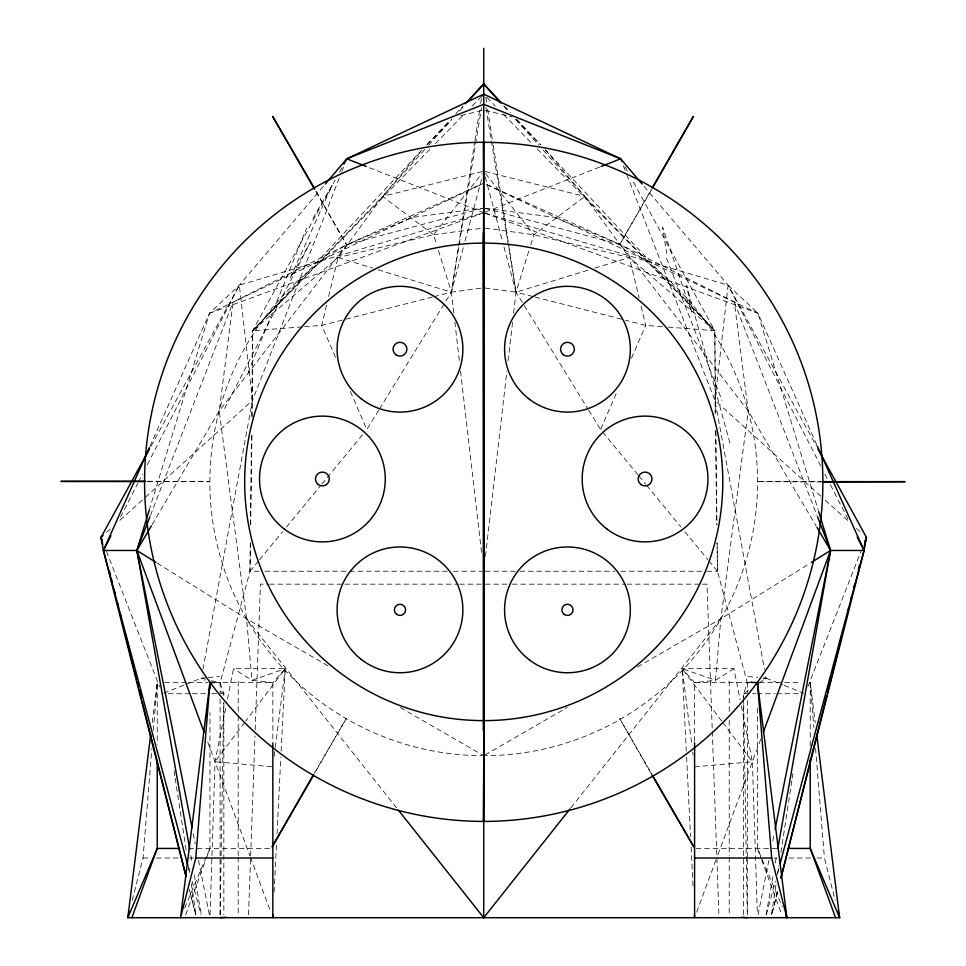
<?xml version="1.0" encoding="UTF-8"?>
<svg xmlns="http://www.w3.org/2000/svg" width="966" height="966" viewBox="0 0 966 966"><rect width="100%" height="100%" fill="white"/><g stroke="black" fill="none" stroke-linecap="round" stroke-linejoin="round"><path stroke-width="0.72" stroke-dasharray="4.83 3.62" d="M743.591 914.693L743.603 699.734L747.286 914.693M748.336 690.448L743.603 693.721L743.603 698.225L743.603 693.721L747.334 682.841L717.46 571.244L717.038 542.783M220.284 691.258L223.846 693.721L223.786 696.727L223.846 693.721L220.103 682.841L249.989 571.244L250.291 542.687M250.496 524.647L251.498 432.949M251.679 416.406L252.621 330.722L335.214 179.966M259.033 571.244L249.989 571.244L250.399 542.783M250.665 524.804L252.017 431.923M252.235 416.938L252.621 330.722L421.816 150.08M220.151 914.693L223.689 702.741M210.057 914.705L215.032 761.739L225.887 707.076M248.528 914.693L254.976 735.911M255.193 729.898L260.446 584.164L267.98 584.164M274.115 892.198L276.578 842.69M277.025 833.694L280.828 757.175M281.13 751.174L285.236 668.665L233.506 668.665L227.348 699.686M132.257 900.24L143.028 858.025L151.879 748.493M153.34 730.489L157.229 682.479L157.229 744.339M816.813 444.879L757.912 313.25L485.065 183.866L620.643 244.712L734.353 302.092L748.227 410.985L720.865 618.783L715.468 680.293L694.59 682.6L682.201 668.665L733.931 668.665L740.089 699.686M485.451 556.319L506.884 371.282M508.092 360.825L512.596 322.028M513.622 313.081L516.049 292.179L528.97 250.544M152.193 722.677L157.229 682.479M274.163 756.426L275.093 748.988M275.286 747.503L285.236 668.665L251.969 680.293L233.506 668.665M483.725 183.226L346.794 244.712L233.084 302.092L219.21 410.985L246.571 618.783L251.969 680.293L272.847 682.6L285.236 668.665L245.63 721.167M771.423 914.73L776.398 882.103M777.533 874.689L778.886 865.79M780.926 852.435L791.999 779.755M792.229 778.27L793.134 772.341M453.815 313.081L451.388 292.179L474.717 141.978M474.946 140.493L479.788 109.267M480.718 103.314L481.636 97.373M379.493 408.992L451.388 292.179L481.527 107.552M766.11 914.742L773.186 874.761M775.287 862.916L776.592 855.502M202.969 669.293L252.476 400.455L341.312 172.854M758.068 914.754L768.924 860.187M772.74 841.012L773.923 835.107M326.58 305.171L321.726 325.385L335.975 358.265M328.669 296.514L338.04 257.524L382.596 196.436L421.961 150.068M433.903 296.659L451.388 292.179L463.463 247.006M465.02 241.174L481.768 178.505M766.376 914.79L775.36 881.27M777.702 872.527L778.874 868.156M149.187 510.205L209.537 313.25L239.339 285.163L324.335 185.218M530.757 244.809L533.872 234.75L584.841 196.436L714.816 330.722L715.746 414.909M185.641 914.874L205.818 859.74M206.338 858.327L209.96 848.426L209.96 712.654M760.749 739.195L717.509 855.876M696.679 912.085L716.989 857.277M150.442 515.385L233.084 302.092M341.867 171.453L344.053 165.826M807.854 686.741L860.972 551.369M248.141 372.345L306.657 228.048M184.663 908.004L209.96 848.426M637.946 474.837L600.586 429.532L617.214 391.158M631.462 358.265L645.711 325.385L640.506 303.722M150.02 446.256L209.537 313.25L482.372 183.866M120.557 516.967L137.715 483.471M138.404 482.131L142.521 474.089M147.327 464.706L239.339 285.163L483.725 212.725L367.756 167.058M224.667 408.509L310.34 242.309L290.235 277.979L332.135 185.218L311.728 220.465M339.549 172.033L342.447 166.744M150.962 446.28L239.339 285.163L252.476 400.455L144.429 498.142M651.253 190.217L619.363 244.99L651.507 189.179M314.312 773.223L346.275 718.499L314.807 772.969M152.109 524.635L219.21 410.985L346.794 244.712L412.844 217.362L482.239 208.221M378.708 410.272L366.851 429.532L350.223 391.158M244.736 722.363L215.032 761.739L272.847 766.835M302.189 326.894L252.621 330.722L338.04 257.524L433.565 234.75L481.865 173.566M570.894 807.817L720.865 618.783L810.172 563.178M249.989 571.244L258.598 560.799M259.564 559.628L282.555 531.759M286.383 527.11L320.869 485.282M321.823 484.123L364.931 431.85M424.642 149.67L382.596 196.436L252.621 330.722L430.148 148.993M428.65 145.226L451.677 119.615M459.695 110.704L463.692 106.248M426.972 144.574L449.673 120.339M455.867 113.722L463.088 106.019M427.081 144.791L451.677 119.458M435.4 143.62L463.765 114.58M472.169 105.982L481.623 96.298M106.562 532.375L111.018 528.342M119.929 520.288L143.318 499.144M758.998 683.071L766.098 678.156L782.822 684.834M733.931 668.665L715.468 680.293L682.201 668.665L686.307 751.174M485.017 754.953L567.114 707.559M637.475 666.938L720.865 618.783M163.725 693.165L184.615 684.834M186.015 684.278L201.339 678.156L206.905 677.661M485.113 212.182L599.681 167.058M209.537 313.25L483.725 212.725M485.186 288.013L516.049 292.179L589.224 269.816M594.959 268.053L629.397 257.524L714.816 330.722L715.154 413.943M482.263 208.415L346.794 244.712A273.837 273.837 0 0 0 483.725 755.702M432.454 297.033L321.726 325.385L303.698 326.774M482.275 171.574L382.596 196.436L433.565 234.75L436.68 244.809M747.334 682.841L753.106 681.404M763.212 678.881L766.098 678.156L765.555 675.21M460.867 115.594L483.725 110.003M433.565 234.75L482.239 228.169M378.213 269.816L451.388 292.179L482.251 288.013M208.294 677.528L219.439 676.526M694.59 766.835L752.405 761.739L757.38 914.705M821.704 481.937L756.837 481.623L821.245 481.636M147.279 481.249L209.163 481.672L147.762 481.563M265.058 571.244L348.001 571.244M349.511 571.244L447.524 571.244M453.561 571.244L482.215 571.244M485.222 571.244L518.404 571.244M519.913 571.244L614.919 571.244M620.945 571.244L705.397 571.244M706.895 571.244L717.46 571.244L717.146 542.687M269.49 584.164L343.413 584.164M344.922 584.164L458.077 584.164M459.587 584.164L483.725 584.164M485.234 584.164L510.869 584.164M512.378 584.164L625.533 584.164M627.043 584.164L700.966 584.164M702.475 584.164L706.991 584.164L712.244 729.898M164.703 682.479L187.162 682.479M188.66 682.479L208.125 682.479M214.452 682.479L272.847 682.479L272.847 741.369M750.328 682.479L694.59 682.479L694.59 741.369M759.312 682.479L801.237 682.479M168.326 693.721L190.833 693.721M192.331 693.721L205.843 693.721M211.844 693.721L219.342 693.721M220.84 693.721L223.846 693.721M743.603 693.721L746.597 693.721M752.599 693.721L755.605 693.721M757.102 693.721L775.106 693.721M776.604 693.721L800.609 693.721M188.66 848.426L269.852 848.426M696.088 848.426L778.777 848.426M143.028 858.025L150.43 858.025M156.359 858.025L178.601 858.025M188.974 858.025L193.417 858.025M774.02 858.025L776.978 858.025M788.836 858.025L811.078 858.025M817.007 858.025L824.421 858.025L835.179 900.24M662.241 326.653L645.711 325.385L625.316 320.157M668.255 327.124L714.816 330.722L632.235 179.966M748.01 676.526L757.755 677.408M763.321 677.903L766.098 678.156M485.198 208.221L554.593 217.362L620.643 244.712L748.227 410.985L816.089 525.927M485.198 228.169L533.872 234.75L629.397 257.524L639.118 297.951M485.149 110.353L512.294 116.995M485.161 171.574L584.841 196.436L629.397 257.524M205.661 679.243L201.339 678.156L204.889 680.619M211.445 680.68L220.103 682.841M503.974 247.006L516.049 292.179L533.534 296.659M534.983 297.033L623.867 319.782M485.174 208.415L620.643 244.712A273.837 273.837 0 0 1 485.198 755.702M485.161 213.16L728.11 285.163L757.912 313.25L818.25 510.205M338.04 257.524L372.478 268.053M485.137 213.244L757.912 313.25M784.211 685.389L803.712 693.165M157.265 563.178L246.571 618.783L329.961 666.938M400.322 707.559L482.42 754.953M820.786 496.126L714.961 400.455L626.125 172.854M825.242 500.147L848.631 521.302M856.431 528.342L860.887 532.375M486.876 97.373L495.28 105.982M503.672 114.58L532.037 143.62M537.289 148.993L714.816 330.722L545.621 150.08M515.772 119.458L540.356 144.791M545.476 150.068L584.841 196.436L542.795 149.67M504.349 106.019L510.543 112.624M516.738 119.229L540.465 144.574M503.745 106.248L507.754 110.704M515.759 119.615L538.787 145.226M644.081 186.378L728.11 285.163L816.475 446.28M638.9 475.996L645.614 484.123M646.568 485.282L681.054 527.11M684.882 531.759L707.873 559.628M708.839 560.799L717.46 571.244M246.571 618.783L396.543 807.817M485.572 173.566L533.872 234.75M721.807 721.167L682.201 668.665L691.97 746.018M722.701 722.363L752.405 761.739L741.26 705.603M485.91 107.552L516.049 292.179L587.944 408.992M588.741 410.272L600.586 429.532M651.132 773.549L619.689 718.523L651.905 774.285M316.051 191.183L346.661 244.966L315.278 190.459M624.99 166.744L627.888 172.033M820.798 466.047L728.11 285.163L714.961 400.455L764.468 669.293M824.916 474.089L827.657 479.45M830.41 484.811L848.945 520.988M757.477 708.126L757.477 848.426L782.182 906.615M106.465 551.369L159.595 686.741M666.552 258.236L722.061 400.455M623.384 165.826L625.57 171.453M734.353 302.092L816.995 515.385M207.738 742.021L249.928 855.876M250.448 857.277L270.239 910.672M757.477 848.426L761.099 858.327M761.619 859.74L781.796 914.874M438.467 250.544L451.388 292.179M729.885 442.971L686.669 285.381L691.68 312.743L662.604 227.239L666.709 253.515M188.563 868.156L189.734 872.527M192.077 881.27L201.073 914.79M485.282 177.044L502.417 241.174M193.224 833.634L195.277 843.958M198.513 860.187L209.381 914.754M190.845 855.502L192.149 862.916M194.251 874.761L201.326 914.742M485.801 97.373L486.719 103.314M487.649 109.267L492.962 143.475M493.191 144.96L516.049 292.179M174.085 770.856L174.991 776.785M175.208 778.27L186.523 852.435M188.551 865.79L189.686 873.204M191.268 883.588L196.013 914.73M692.719 751.971L693.093 754.941M810.22 745.849L810.22 682.479L815.244 722.677M454.853 322.028L459.514 362.322M460.553 371.282L481.817 554.834M810.22 682.479L813.855 727.495M815.558 748.493L824.421 858.025M686.609 757.175L690.569 836.689M691.088 847.194L693.105 887.694M712.304 731.395L718.909 914.693M715.395 430.425L716.772 524.804M715.927 431.44L716.941 524.647M747.334 682.479L747.334 693.383M747.334 700.483L747.334 858.991M747.334 859.523L747.334 917.7M729.233 681.211L729.233 714.333M729.233 720.358L729.233 855.852M729.233 857.349L729.233 914.56M238.204 681.211L238.204 714.333M238.204 715.842L238.204 855.852M238.204 857.349L238.204 914.56M223.846 702.741L223.846 914.693M220.103 682.479L220.103 693.383M220.103 698.986L220.103 858.991M220.103 859.523L220.103 917.7M777.582 891.377L771.713 914.778L777.654 891.364M195.724 914.778L189.421 889.903L195.724 914.778"/><path stroke-width="1.45" d="M483.411 243.118L484.123 142.304A339.561 339.561 0 0 0 144.562 481.865A339.561 339.561 0 0 0 484.123 821.426L483.411 243.118A238.747 238.747 0 0 0 244.664 481.865A238.747 238.747 0 0 0 483.411 720.612M272.992 914.705L272.847 917.7L272.847 742.878M209.96 688.517L209.96 682.479L180.545 917.7L195.76 858.025L209.96 682.479L214.452 682.479M150.708 734.583L127.814 917.7L839.623 917.7L816.729 734.583M777.908 848.1L830.579 550.463L818.685 511.642M775.094 829.214L830.579 550.463L817.538 516.786M826.787 695.375L780.89 878.203L864.051 550.463L866.454 537.41L817.924 448.924M827.524 692.453L831.569 676.357M832.306 673.435L834.503 664.656M835.24 661.734L837.437 652.956M838.174 650.033L842.219 633.95M847.725 612.009L848.824 607.614M850.66 600.309L851.758 595.913M853.594 588.596L854.705 584.213M858.376 569.59L859.474 565.195M864.244 546.188L866.454 537.41L864.812 541.6M129.299 911.88L127.814 917.7L157.229 848.426L157.229 762.44M780.045 863.785L864.051 550.463L817.417 446.256M149.187 510.205L136.858 550.463L189.795 849.585M131.871 917.7L157.229 848.426L179.676 848.426M763.345 732.156L830.579 550.463L816.862 527.219M149.899 516.786L136.858 550.463L192.053 827.729M149.404 447.632L103.386 550.463L186.076 876.73M110.945 535.719L103.386 550.463L187.778 865.234M343.896 164.087L346.794 158.798L483.725 94.149L620.643 158.798L642.136 184.071M155.997 562.381L136.858 550.463L103.386 550.463L100.983 537.41L149.513 448.924M652.726 187.633L693.347 116.488L652.243 187.875M313.576 774.515L272.11 846.892L313.31 775.565M151.348 525.927L136.858 550.463L204.092 732.156M398.415 810.184L483.725 917.7L569.952 809.001M325.3 184.071L346.794 158.798L483.725 104.316L620.643 158.798L622.092 161.443M470.708 98.46L483.725 83.982L501.257 102.71M465.153 103.809L483.725 83.982L500.738 102.915M481.623 96.298L483.725 94.149M102.819 544.727L100.983 537.41L103.217 535.393M811.452 562.381L830.579 550.463L864.051 550.463L857.18 537.06M601.081 166.502L620.643 158.798M220.103 917.7L225.67 917.193M823.189 481.925L905.106 481.66L822.742 481.636M145.781 481.249L60.894 481.406L144.755 481.551M751.488 682.479L757.477 682.479L786.892 917.7L785.708 914.935M787.761 848.426L810.22 848.426L839.623 917.7L838.15 911.88M195.76 858.025L272.847 858.025M694.59 858.025L771.677 858.025L786.892 917.7M741.767 917.193L747.334 917.7M346.794 158.798L366.355 166.502M651.881 774.841L693.854 846.916L652.654 775.577M314.554 188.599L272.69 116.463L314.53 189.155M100.983 537.41L102.082 540.199M835.566 917.7L810.22 848.426L810.22 759.421M109.436 571.051L110.535 575.434M111.271 578.368L112.37 582.752M114.205 590.069L115.304 594.452M117.14 601.77L118.25 606.153M120.086 613.47L121.185 617.854M124.856 632.476L130.736 655.89M131.461 658.812L133.67 667.591M134.407 670.513L136.604 679.291M137.341 682.213L138.44 686.597M139.176 689.531L141.386 698.297M142.111 701.231L185.81 875.281M771.677 858.025L757.477 682.479L757.477 685.498M694.445 914.705L694.59 917.7L694.59 742.878M484.123 232.854L484.123 730.876M483.725 48.3L483.725 141.978M483.725 233.675L483.725 730.055M483.725 820.206L483.725 917.7M483.314 232.854L483.314 730.876M484.026 720.612L483.314 821.426A339.561 339.561 0 0 0 822.875 481.865A339.561 339.561 0 0 0 483.314 142.304L484.026 243.118A238.747 238.747 0 0 1 722.773 481.865A238.747 238.747 0 0 1 484.026 720.612M361.308 398.789A62.887 62.887 0 0 0 462.255 357.891A62.887 62.887 0 0 0 376.366 290.923A62.887 62.887 0 0 0 361.308 398.789M361.308 659.452A62.887 62.887 0 0 0 462.255 618.554A62.887 62.887 0 0 0 376.366 551.574A62.887 62.887 0 0 0 361.308 659.452M283.714 528.595A62.887 62.887 0 0 0 384.661 487.697A62.887 62.887 0 0 0 298.772 420.729A62.887 62.887 0 0 0 283.714 528.595M318.128 484.461A6.919 6.919 0 0 0 329.225 479.957A6.919 6.919 0 0 0 319.782 472.591A6.919 6.919 0 0 0 318.128 484.461M395.722 354.655A6.919 6.919 0 0 0 406.831 350.163A6.919 6.919 0 0 0 397.376 342.797A6.919 6.919 0 0 0 395.722 354.655M396.531 614.279A5.603 5.603 0 0 0 405.527 610.633A5.603 5.603 0 0 0 397.871 604.668A5.603 5.603 0 0 0 396.531 614.279M529.573 399.393A62.887 62.887 0 0 0 629.868 356.925A62.887 62.887 0 0 0 542.952 291.297A62.887 62.887 0 0 0 529.573 399.393M529.573 660.044A62.887 62.887 0 0 0 629.868 617.588A62.887 62.887 0 0 0 542.952 551.948A62.887 62.887 0 0 0 529.573 660.044M607.167 529.187A62.887 62.887 0 0 0 707.462 486.731A62.887 62.887 0 0 0 620.546 421.091A62.887 62.887 0 0 0 607.167 529.187M640.893 484.521A6.919 6.919 0 0 0 651.929 479.848A6.919 6.919 0 0 0 642.366 472.64A6.919 6.919 0 0 0 640.893 484.521M563.299 354.727A6.919 6.919 0 0 0 574.323 350.054A6.919 6.919 0 0 0 564.772 342.833A6.919 6.919 0 0 0 563.299 354.727M564.084 614.328A5.603 5.603 0 0 0 573.019 610.548A5.603 5.603 0 0 0 565.279 604.704A5.603 5.603 0 0 0 564.084 614.328"/></g></svg>
